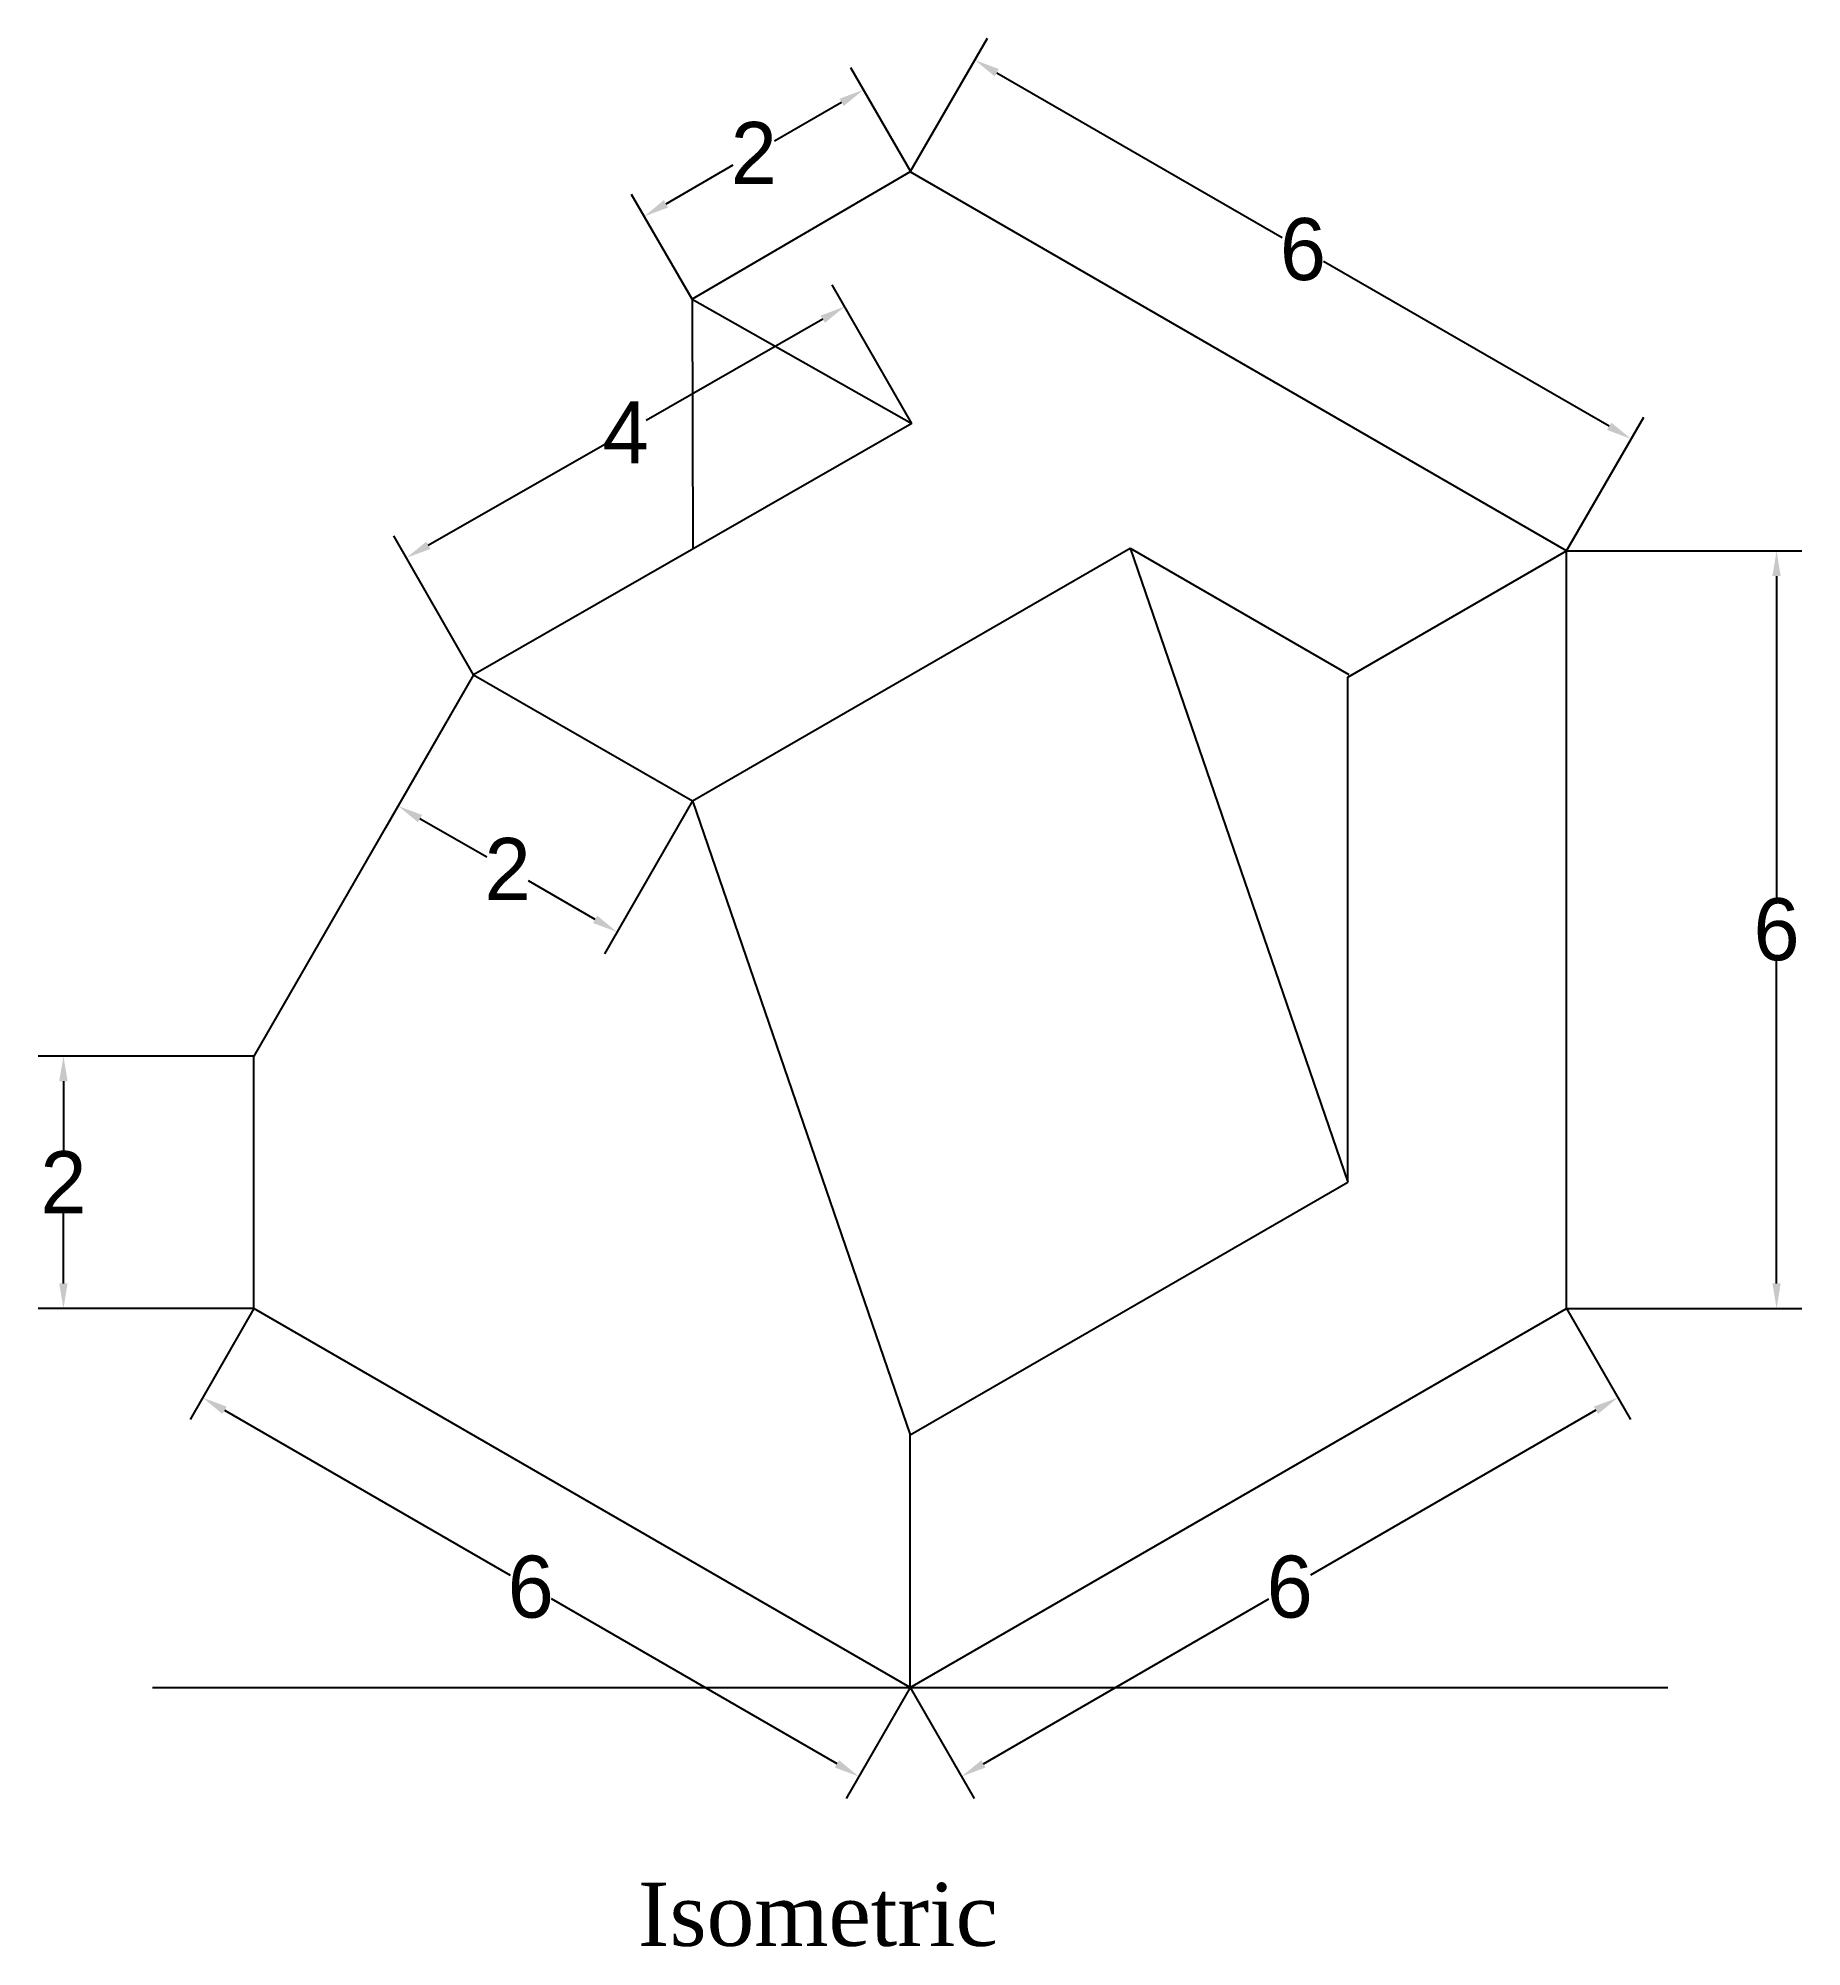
# Model space of a CAD drawing. Header units: millimetres. Extents: x 135.1 to 149, y 69.6 to 84.7.
import ezdxf

# ---------------------------------------------------------------- set-up
doc = ezdxf.new("R2010")
doc.units = ezdxf.units.MM
doc.dimstyles.new('ISO-25', dxfattribs={"dimtxt": 0.4915, "dimasz": 0.2, "dimexe": 0.2, "dimexo": 0, "dimgap": 0, "dimtad": 1, "dimtih": 1, "dimtoh": 1, "dimdec": 0, "dimzin": 1, "dimdsep": 46, "dimtxsty": 'Standard', "dimcen": 0.5, "dimclrd": 3, "dimclre": 3, "dimclrt": 1, "dimadec": 0, "dimazin": 0, "dimtfac": 1, "dimtdec": 0, "dimtmove": 0, "dimatfit": 3, "dimfxl": 0, "dimarcsym": 0})

# ---------------------------------------------------------------- blocks, each defined once
blk = doc.blocks.new('*D4')
at = {"color": 3, "lineweight": -2}
for p, q in [((147.158, 80.651), (149.021, 80.651)), ((148.821, 80.451), (148.821, 77.896)), ((148.821, 74.851), (148.821, 77.405)), ((147.158, 74.651), (149.021, 74.651))]:
    blk.add_line(p, q, dxfattribs=at)
at = {"color": 3}
for points in [[(148.788, 80.451), (148.854, 80.451), (148.821, 80.651)], [(148.788, 74.851), (148.854, 74.851), (148.821, 74.651)]]:
    blk.add_solid(points, dxfattribs=at)
at = {"layer": 'Defpoints', "color": 0}
for p in [(147.158, 80.651), (147.158, 74.651), (148.821, 74.651)]:
    blk.add_point(p, dxfattribs=at)
at = {"color": 1, "insert": (148.821, 77.651), "char_height": 0.491, "attachment_point": 5}
blk.add_mtext('6', dxfattribs=at)
blk = doc.blocks.new('*D5')
at = {"color": 3, "lineweight": -2}
for p, q in [((136.765, 76.651), (135.057, 76.651)), ((135.257, 76.451), (135.257, 75.896)), ((135.257, 74.851), (135.257, 75.405)), ((136.765, 74.651), (135.057, 74.651))]:
    blk.add_line(p, q, dxfattribs=at)
at = {"color": 3}
for points in [[(135.223, 76.451), (135.29, 76.451), (135.257, 76.651)], [(135.223, 74.851), (135.29, 74.851), (135.257, 74.651)]]:
    blk.add_solid(points, dxfattribs=at)
at = {"layer": 'Defpoints', "color": 0}
for p in [(136.765, 76.651), (135.257, 74.651), (136.765, 74.651)]:
    blk.add_point(p, dxfattribs=at)
at = {"color": 1, "insert": (135.257, 75.651), "char_height": 0.491, "attachment_point": 5}
blk.add_mtext('2', dxfattribs=at)
blk = doc.blocks.new('*D6')
at = {"color": 3, "lineweight": -2}
for p, q in [((138.504, 79.668), (137.807, 78.458)), ((140.237, 78.671), (139.541, 77.46)), ((138.08, 78.531), (138.61, 78.227)), ((139.467, 77.733), (138.938, 78.038))]:
    blk.add_line(p, q, dxfattribs=at)
at = {"color": 3}
for points in [[(138.097, 78.56), (138.064, 78.502), (137.907, 78.631)], [(139.484, 77.762), (139.45, 77.704), (139.64, 77.633)]]:
    blk.add_solid(points, dxfattribs=at)
at = {"layer": 'Defpoints', "color": 0}
for p in [(138.504, 79.668), (140.237, 78.671), (139.64, 77.633)]:
    blk.add_point(p, dxfattribs=at)
at = {"color": 1, "insert": (138.774, 78.132), "char_height": 0.491, "attachment_point": 5}
blk.add_mtext('2', dxfattribs=at)
blk = doc.blocks.new('*D7')
at = {"color": 3, "lineweight": -2}
for p, q in [((136.765, 74.651), (136.259, 73.773)), ((136.532, 73.846), (138.793, 72.541)), ((141.382, 71.046), (139.121, 72.352)), ((141.961, 71.651), (141.455, 70.773))]:
    blk.add_line(p, q, dxfattribs=at)
at = {"color": 3}
for points in [[(136.549, 73.875), (136.515, 73.817), (136.359, 73.946)], [(141.398, 71.075), (141.365, 71.017), (141.555, 70.946)]]:
    blk.add_solid(points, dxfattribs=at)
at = {"layer": 'Defpoints', "color": 0}
for p in [(136.765, 74.651), (141.961, 71.651), (141.555, 70.946)]:
    blk.add_point(p, dxfattribs=at)
at = {"color": 1, "insert": (138.957, 72.446), "char_height": 0.491, "attachment_point": 5}
blk.add_mtext('6', dxfattribs=at)
blk = doc.blocks.new('*D8')
at = {"color": 3, "lineweight": -2}
for p, q in [((147.158, 74.651), (147.664, 73.773)), ((147.391, 73.846), (145.13, 72.541)), ((142.541, 71.046), (144.802, 72.352)), ((141.961, 71.651), (142.468, 70.773))]:
    blk.add_line(p, q, dxfattribs=at)
at = {"color": 3}
for points in [[(147.374, 73.875), (147.408, 73.817), (147.564, 73.946)], [(142.525, 71.075), (142.558, 71.017), (142.368, 70.946)]]:
    blk.add_solid(points, dxfattribs=at)
at = {"layer": 'Defpoints', "color": 0}
for p in [(147.158, 74.651), (147.564, 73.946), (141.961, 71.651)]:
    blk.add_point(p, dxfattribs=at)
at = {"color": 1, "insert": (144.966, 72.446), "char_height": 0.491, "attachment_point": 5}
blk.add_mtext('6', dxfattribs=at)
blk = doc.blocks.new('*D10')
at = {"color": 3, "lineweight": -2}
for p, q in [((141.974, 81.658), (141.344, 82.758)), ((141.269, 82.485), (139.872, 81.684)), ((138.146, 80.695), (139.544, 81.496)), ((138.504, 79.668), (137.873, 80.769))]:
    blk.add_line(p, q, dxfattribs=at)
at = {"color": 3}
for points in [[(141.253, 82.514), (141.286, 82.456), (141.443, 82.585)], [(138.13, 80.724), (138.163, 80.666), (137.973, 80.596)]]:
    blk.add_solid(points, dxfattribs=at)
at = {"layer": 'Defpoints', "color": 0}
for p in [(141.443, 82.585), (141.974, 81.658), (138.504, 79.668)]:
    blk.add_point(p, dxfattribs=at)
at = {"color": 1, "insert": (139.708, 81.59), "char_height": 0.491, "attachment_point": 5}
blk.add_mtext('4', dxfattribs=at)
blk = doc.blocks.new('*D11')
at = {"color": 3, "lineweight": -2}
for p, q in [((141.971, 83.645), (141.492, 84.475)), ((141.418, 84.202), (140.887, 83.895)), ((140.028, 83.399), (140.559, 83.706)), ((140.234, 82.643), (139.755, 83.473))]:
    blk.add_line(p, q, dxfattribs=at)
at = {"color": 3}
for points in [[(141.402, 84.231), (141.435, 84.173), (141.592, 84.302)], [(140.011, 83.428), (140.045, 83.37), (139.855, 83.299)]]:
    blk.add_solid(points, dxfattribs=at)
at = {"layer": 'Defpoints', "color": 0}
for p in [(141.592, 84.302), (141.971, 83.645), (140.234, 82.643)]:
    blk.add_point(p, dxfattribs=at)
at = {"color": 1, "insert": (140.723, 83.801), "char_height": 0.491, "attachment_point": 5}
blk.add_mtext('2', dxfattribs=at)
blk = doc.blocks.new('*D12')
at = {"color": 3, "lineweight": -2}
for p, q in [((141.961, 83.651), (142.573, 84.71)), ((142.646, 84.437), (144.907, 83.132)), ((147.496, 81.637), (145.235, 82.942)), ((147.158, 80.651), (147.769, 81.71))]:
    blk.add_line(p, q, dxfattribs=at)
at = {"color": 3}
for points in [[(142.663, 84.466), (142.63, 84.408), (142.473, 84.537)], [(147.513, 81.666), (147.479, 81.608), (147.669, 81.537)]]:
    blk.add_solid(points, dxfattribs=at)
at = {"layer": 'Defpoints', "color": 0}
for p in [(141.961, 83.651), (147.669, 81.537), (147.158, 80.651)]:
    blk.add_point(p, dxfattribs=at)
at = {"color": 1, "insert": (145.071, 83.037), "char_height": 0.491, "attachment_point": 5}
blk.add_mtext('6', dxfattribs=at)

msp = doc.modelspace()

# ---------------------------------------------------------------- linework, layer by layer
for p, q in [((141.961, 83.651), (140.234, 82.643)), ((147.158, 80.651), (141.961, 83.651)), ((140.234, 82.643), (141.974, 81.658)), ((140.234, 82.643), (140.239, 80.663)), ((141.974, 81.658), (138.504, 79.668)), ((140.237, 78.671), (143.702, 80.671)), ((143.702, 80.671), (145.434, 79.672)), ((143.702, 80.671), (145.426, 75.651)), ((145.426, 79.651), (147.158, 80.651)), ((147.158, 74.651), (147.158, 80.651)), ((138.504, 79.668), (136.765, 76.651)), ((138.504, 79.668), (140.237, 78.671)), ((145.426, 75.651), (145.426, 79.651)), ((140.237, 78.671), (141.961, 73.651)), ((136.765, 74.651), (136.765, 76.651)), ((141.961, 73.651), (145.426, 75.651)), ((141.961, 71.651), (136.765, 74.651)), ((141.961, 71.651), (147.158, 74.651)), ((141.961, 71.651), (141.961, 73.651)), ((135.961, 71.651), (147.961, 71.651))]:
    msp.add_line(p, q)

# ---------------------------------------------------------------- texts
at = {"insert": (139.804, 70.105), "char_height": 0.5, "width": 5.72365, "attachment_point": 1}
msp.add_mtext('{\\fTimes New Roman|b0|i0|c0|p18;\\C5;Isometric}', dxfattribs=at)

# ---------------------------------------------------------------- dimensions: what is measured, and where the dimension line sits
for p1, p2, distance, picture, middle in [((141.961, 83.651), (147.158, 80.651), 1.023, '*D12', (145.071, 83.037)), ((140.234, 82.643), (141.971, 83.645), 0.758, '*D11', (140.723, 83.801)), ((138.504, 79.668), (141.974, 81.658), 1.069, '*D10', (139.708, 81.59)), ((138.504, 79.668), (140.237, 78.671), -1.197, '*D6', (138.774, 78.132)), ((136.765, 74.651), (141.961, 71.651), -0.813, '*D7', (138.957, 72.446)), ((141.961, 71.651), (147.158, 74.651), -0.813, '*D8', (144.966, 72.446))]:
    dim = msp.add_aligned_dim(p1=p1, p2=p2, distance=distance, dimstyle='ISO-25')
    dim.commit()
    dim.dimension.update_dxf_attribs({"geometry": picture, "text_midpoint": middle})
for base, p1, p2, picture, middle in [((148.821, 74.651), (147.158, 80.651), (147.158, 74.651), '*D4', (148.821, 77.651)), ((135.257, 74.651), (136.765, 76.651), (136.765, 74.651), '*D5', (135.257, 75.651))]:
    dim = msp.add_linear_dim(base=base, p1=p1, p2=p2, angle=90, dimstyle='ISO-25')
    dim.commit()
    dim.dimension.update_dxf_attribs({"geometry": picture, "text_midpoint": middle})

doc.saveas('drawing.dxf')
